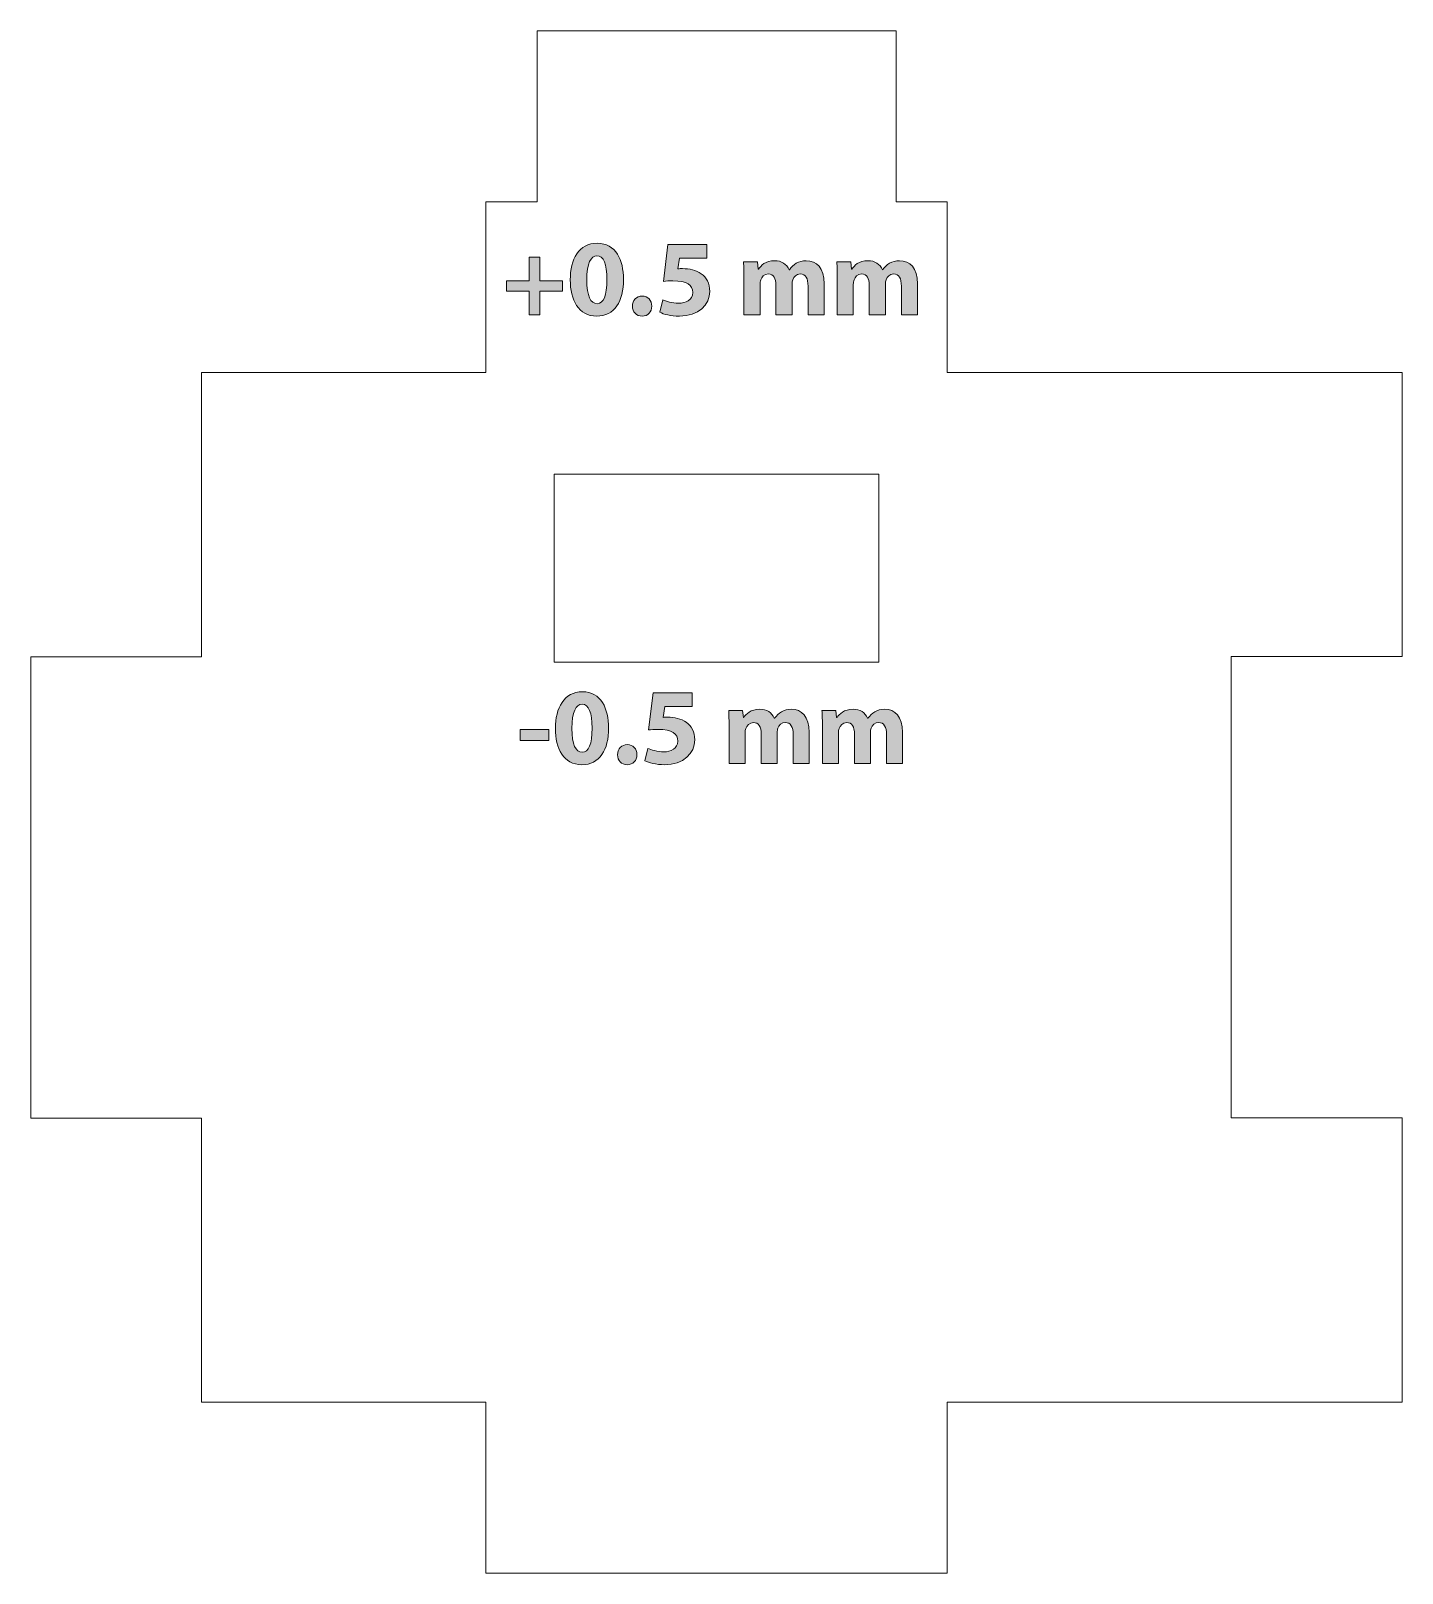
# Model space of a CAD drawing. Header units: inches. Extents: x 0.79 to 6.2, y -4.47 to -0.71.
# Drawn here: x 0.791 to 2.37, y -4.465 to -2.689 of the extents above; entities that cross this region are included whole.
import ezdxf

# ---------------------------------------------------------------- set-up
doc = ezdxf.new("R2010")
doc.units = ezdxf.units.IN
doc.header["$MEASUREMENT"] = 0
doc.layers.add('Layer 1', color=7, linetype='Continuous')

# ---------------------------------------------------------------- blocks, each defined once
blk = doc.blocks.new('block 8')
at = {"layer": 'Layer 1', "color": 7, "lineweight": 5, "true_color": 0xffffff}
for points in [[(1.3935, -3.4157), (1.3935, -3.1992), (1.7675, -3.1992), (1.7675, -3.4157)], [(1.3935, -3.4157), (1.7675, -3.4157)]]:
    blk.add_lwpolyline(points, dxfattribs=at)
blk = doc.blocks.new('block 30')
at = {"layer": 'Layer 1', "true_color": 0xed1f24}
h = blk.add_hatch(color=240, dxfattribs=at)
h.dxf.hatch_style = 2
h.paths.add_polyline_path([(1.3768, -2.9493), (1.3768, -2.9766), (1.4029, -2.9766), (1.4029, -2.9883), (1.3768, -2.9883), (1.3768, -3.0158), (1.3645, -3.0158), (1.3645, -2.9883), (1.3384, -2.9883), (1.3384, -2.9766), (1.3645, -2.9766), (1.3645, -2.9493)])
h = blk.add_hatch(color=240, dxfattribs=at)
h.dxf.hatch_style = 2
edge = h.paths.add_edge_path()
edge.add_spline(control_points=[(1.4732, -2.9748), (1.4732, -3), (1.463, -3.0172), (1.4423, -3.0172), (1.4213, -3.0172), (1.412, -2.9983), (1.4119, -2.9753), (1.4119, -2.9518), (1.4219, -2.9332), (1.4429, -2.9332), (1.4647, -2.9332), (1.4732, -2.9526), (1.4732, -2.9748)], knot_values=[0, 0, 0, 0, 1, 1, 1, 2, 2, 2, 3, 3, 3, 4, 4, 4, 4], degree=3, periodic=1)
edge = h.paths.add_edge_path()
edge.add_spline(control_points=[(1.431, -2.9753), (1.4309, -2.994), (1.4354, -3.0028), (1.4428, -3.0028), (1.4502, -3.0028), (1.4542, -2.9936), (1.4542, -2.9751), (1.4542, -2.9571), (1.4503, -2.9476), (1.4427, -2.9476), (1.4357, -2.9476), (1.4309, -2.9564), (1.431, -2.9753)], knot_values=[0, 0, 0, 0, 1, 1, 1, 2, 2, 2, 3, 3, 3, 4, 4, 4, 4], degree=3, periodic=1)
h = blk.add_hatch(color=240, dxfattribs=at)
h.dxf.hatch_style = 2
edge = h.paths.add_edge_path()
edge.add_spline(control_points=[(1.5693, -2.9502), (1.5693, -2.9502), (1.5378, -2.9502), (1.5378, -2.9502), (1.5378, -2.9502), (1.536, -2.9627), (1.536, -2.9627), (1.5378, -2.9624), (1.5393, -2.9624), (1.5413, -2.9624), (1.549, -2.9624), (1.5569, -2.9642), (1.5627, -2.9683), (1.5688, -2.9725), (1.5726, -2.9792), (1.5726, -2.9887), (1.5726, -3.0038), (1.5595, -3.0172), (1.5377, -3.0172), (1.5278, -3.0172), (1.5195, -3.015), (1.515, -3.0126), (1.515, -3.0126), (1.5184, -2.9983), (1.5184, -2.9983), (1.522, -3.0001), (1.5294, -3.0023), (1.5368, -3.0023), (1.5447, -3.0023), (1.553, -2.9986), (1.553, -2.99), (1.553, -2.9816), (1.5464, -2.9765), (1.5302, -2.9765), (1.5257, -2.9765), (1.5225, -2.9767), (1.5192, -2.9772), (1.5192, -2.9772), (1.5245, -2.9346), (1.5245, -2.9346), (1.5245, -2.9346), (1.5693, -2.9346), (1.5693, -2.9346), (1.5693, -2.9346), (1.5693, -2.9502), (1.5693, -2.9502)], knot_values=[0, 0, 0, 0, 1, 1, 1, 2, 2, 2, 3, 3, 3, 4, 4, 4, 5, 5, 5, 6, 6, 6, 7, 7, 7, 8, 8, 8, 9, 9, 9, 10, 10, 10, 11, 11, 11, 12, 12, 12, 13, 13, 13, 14, 14, 14, 15, 15, 15, 15], degree=3, periodic=1)
h = blk.add_hatch(color=240, dxfattribs=at)
h.dxf.hatch_style = 2
edge = h.paths.add_edge_path()
edge.add_spline(control_points=[(1.612, -2.9742), (1.612, -2.9666), (1.6118, -2.9601), (1.6115, -2.9547), (1.6115, -2.9547), (1.6275, -2.9547), (1.6275, -2.9547), (1.6275, -2.9547), (1.6284, -2.963), (1.6284, -2.963), (1.6284, -2.963), (1.6288, -2.963), (1.6288, -2.963), (1.6314, -2.9591), (1.6368, -2.9533), (1.6473, -2.9533), (1.6552, -2.9533), (1.6614, -2.9573), (1.664, -2.9637), (1.664, -2.9637), (1.6643, -2.9637), (1.6643, -2.9637), (1.6665, -2.9606), (1.6693, -2.9581), (1.6722, -2.9563), (1.6756, -2.9543), (1.6793, -2.9533), (1.6838, -2.9533), (1.6956, -2.9533), (1.7044, -2.9616), (1.7044, -2.9798), (1.7044, -2.9798), (1.7044, -3.0158), (1.7044, -3.0158), (1.7044, -3.0158), (1.6859, -3.0158), (1.6859, -3.0158), (1.6859, -3.0158), (1.6859, -2.9826), (1.6859, -2.9826), (1.6859, -2.9737), (1.6831, -2.9686), (1.6769, -2.9686), (1.6725, -2.9686), (1.6694, -2.9716), (1.6682, -2.9752), (1.6677, -2.9766), (1.6674, -2.9786), (1.6674, -2.9801), (1.6674, -2.9801), (1.6674, -3.0158), (1.6674, -3.0158), (1.6674, -3.0158), (1.6489, -3.0158), (1.6489, -3.0158), (1.6489, -3.0158), (1.6489, -2.9816), (1.6489, -2.9816), (1.6489, -2.9738), (1.6462, -2.9686), (1.6402, -2.9686), (1.6353, -2.9686), (1.6324, -2.9723), (1.6313, -2.9755), (1.6307, -2.977), (1.6305, -2.9787), (1.6305, -2.9802), (1.6305, -2.9802), (1.6305, -3.0158), (1.6305, -3.0158), (1.6305, -3.0158), (1.612, -3.0158), (1.612, -3.0158), (1.612, -3.0158), (1.612, -2.9742), (1.612, -2.9742)], knot_values=[0, 0, 0, 0, 1, 1, 1, 2, 2, 2, 3, 3, 3, 4, 4, 4, 5, 5, 5, 6, 6, 6, 7, 7, 7, 8, 8, 8, 9, 9, 9, 10, 10, 10, 11, 11, 11, 12, 12, 12, 13, 13, 13, 14, 14, 14, 15, 15, 15, 16, 16, 16, 17, 17, 17, 18, 18, 18, 19, 19, 19, 20, 20, 20, 21, 21, 21, 22, 22, 22, 23, 23, 23, 24, 24, 24, 25, 25, 25, 25], degree=3, periodic=1)
h = blk.add_hatch(color=240, dxfattribs=at)
h.dxf.hatch_style = 2
edge = h.paths.add_edge_path()
edge.add_spline(control_points=[(1.7195, -2.9742), (1.7195, -2.9666), (1.7193, -2.9601), (1.719, -2.9547), (1.719, -2.9547), (1.735, -2.9547), (1.735, -2.9547), (1.735, -2.9547), (1.7359, -2.963), (1.7359, -2.963), (1.7359, -2.963), (1.7363, -2.963), (1.7363, -2.963), (1.7389, -2.9591), (1.7443, -2.9533), (1.7548, -2.9533), (1.7627, -2.9533), (1.7689, -2.9573), (1.7715, -2.9637), (1.7715, -2.9637), (1.7718, -2.9637), (1.7718, -2.9637), (1.774, -2.9606), (1.7768, -2.9581), (1.7797, -2.9563), (1.783, -2.9543), (1.7868, -2.9533), (1.7913, -2.9533), (1.8031, -2.9533), (1.8119, -2.9616), (1.8119, -2.9798), (1.8119, -2.9798), (1.8119, -3.0158), (1.8119, -3.0158), (1.8119, -3.0158), (1.7934, -3.0158), (1.7934, -3.0158), (1.7934, -3.0158), (1.7934, -2.9826), (1.7934, -2.9826), (1.7934, -2.9737), (1.7905, -2.9686), (1.7844, -2.9686), (1.78, -2.9686), (1.7769, -2.9716), (1.7757, -2.9752), (1.7752, -2.9766), (1.7749, -2.9786), (1.7749, -2.9801), (1.7749, -2.9801), (1.7749, -3.0158), (1.7749, -3.0158), (1.7749, -3.0158), (1.7564, -3.0158), (1.7564, -3.0158), (1.7564, -3.0158), (1.7564, -2.9816), (1.7564, -2.9816), (1.7564, -2.9738), (1.7537, -2.9686), (1.7477, -2.9686), (1.7428, -2.9686), (1.7399, -2.9723), (1.7388, -2.9755), (1.7382, -2.977), (1.738, -2.9787), (1.738, -2.9802), (1.738, -2.9802), (1.738, -3.0158), (1.738, -3.0158), (1.738, -3.0158), (1.7195, -3.0158), (1.7195, -3.0158), (1.7195, -3.0158), (1.7195, -2.9742), (1.7195, -2.9742)], knot_values=[0, 0, 0, 0, 1, 1, 1, 2, 2, 2, 3, 3, 3, 4, 4, 4, 5, 5, 5, 6, 6, 6, 7, 7, 7, 8, 8, 8, 9, 9, 9, 10, 10, 10, 11, 11, 11, 12, 12, 12, 13, 13, 13, 14, 14, 14, 15, 15, 15, 16, 16, 16, 17, 17, 17, 18, 18, 18, 19, 19, 19, 20, 20, 20, 21, 21, 21, 22, 22, 22, 23, 23, 23, 24, 24, 24, 25, 25, 25, 25], degree=3, periodic=1)
h = blk.add_hatch(color=240, dxfattribs=at)
h.dxf.hatch_style = 2
edge = h.paths.add_edge_path()
edge.add_spline(control_points=[(1.4835, -3.0057), (1.4835, -2.999), (1.4882, -2.9941), (1.4948, -2.9941), (1.5014, -2.9941), (1.5059, -2.9988), (1.5059, -3.0057), (1.5059, -3.0123), (1.5014, -3.0172), (1.4947, -3.0172), (1.4882, -3.0172), (1.4835, -3.0123), (1.4835, -3.0057)], knot_values=[0, 0, 0, 0, 1, 1, 1, 2, 2, 2, 3, 3, 3, 4, 4, 4, 4], degree=3, periodic=1)
at = {"layer": 'Layer 1', "lineweight": 0}
blk.add_lwpolyline([(1.3768, -2.9493), (1.3768, -2.9766), (1.4029, -2.9766), (1.4029, -2.9883), (1.3768, -2.9883), (1.3768, -3.0158), (1.3645, -3.0158), (1.3645, -2.9883), (1.3384, -2.9883), (1.3384, -2.9766), (1.3645, -2.9766), (1.3645, -2.9493), (1.3768, -2.9493)], dxfattribs=at)
for points, knots in [([(1.4732, -2.9748), (1.4732, -3), (1.463, -3.0172), (1.4423, -3.0172), (1.4213, -3.0172), (1.412, -2.9983), (1.4119, -2.9753), (1.4119, -2.9518), (1.4219, -2.9332), (1.4429, -2.9332), (1.4647, -2.9332), (1.4732, -2.9526), (1.4732, -2.9748)], [0, 0, 0, 0, 1, 1, 1, 2, 2, 2, 3, 3, 3, 4, 4, 4, 4]), ([(1.431, -2.9753), (1.4309, -2.994), (1.4354, -3.0028), (1.4428, -3.0028), (1.4502, -3.0028), (1.4542, -2.9936), (1.4542, -2.9751), (1.4542, -2.9571), (1.4503, -2.9476), (1.4427, -2.9476), (1.4357, -2.9476), (1.4309, -2.9564), (1.431, -2.9753)], [0, 0, 0, 0, 1, 1, 1, 2, 2, 2, 3, 3, 3, 4, 4, 4, 4]), ([(1.5693, -2.9502), (1.5693, -2.9502), (1.5378, -2.9502), (1.5378, -2.9502), (1.5378, -2.9502), (1.536, -2.9627), (1.536, -2.9627), (1.5378, -2.9624), (1.5393, -2.9624), (1.5413, -2.9624), (1.549, -2.9624), (1.5569, -2.9642), (1.5627, -2.9683), (1.5688, -2.9725), (1.5726, -2.9792), (1.5726, -2.9887), (1.5726, -3.0038), (1.5595, -3.0172), (1.5377, -3.0172), (1.5278, -3.0172), (1.5195, -3.015), (1.515, -3.0126), (1.515, -3.0126), (1.5184, -2.9983), (1.5184, -2.9983), (1.522, -3.0001), (1.5294, -3.0023), (1.5368, -3.0023), (1.5447, -3.0023), (1.553, -2.9986), (1.553, -2.99), (1.553, -2.9816), (1.5464, -2.9765), (1.5302, -2.9765), (1.5257, -2.9765), (1.5225, -2.9767), (1.5192, -2.9772), (1.5192, -2.9772), (1.5245, -2.9346), (1.5245, -2.9346), (1.5245, -2.9346), (1.5693, -2.9346), (1.5693, -2.9346), (1.5693, -2.9346), (1.5693, -2.9502), (1.5693, -2.9502)], [0, 0, 0, 0, 1, 1, 1, 2, 2, 2, 3, 3, 3, 4, 4, 4, 5, 5, 5, 6, 6, 6, 7, 7, 7, 8, 8, 8, 9, 9, 9, 10, 10, 10, 11, 11, 11, 12, 12, 12, 13, 13, 13, 14, 14, 14, 15, 15, 15, 15]), ([(1.612, -2.9742), (1.612, -2.9666), (1.6118, -2.9601), (1.6115, -2.9547), (1.6115, -2.9547), (1.6275, -2.9547), (1.6275, -2.9547), (1.6275, -2.9547), (1.6284, -2.963), (1.6284, -2.963), (1.6284, -2.963), (1.6288, -2.963), (1.6288, -2.963), (1.6314, -2.9591), (1.6368, -2.9533), (1.6473, -2.9533), (1.6552, -2.9533), (1.6614, -2.9573), (1.664, -2.9637), (1.664, -2.9637), (1.6643, -2.9637), (1.6643, -2.9637), (1.6665, -2.9606), (1.6693, -2.9581), (1.6722, -2.9563), (1.6756, -2.9543), (1.6793, -2.9533), (1.6838, -2.9533), (1.6956, -2.9533), (1.7044, -2.9616), (1.7044, -2.9798), (1.7044, -2.9798), (1.7044, -3.0158), (1.7044, -3.0158), (1.7044, -3.0158), (1.6859, -3.0158), (1.6859, -3.0158), (1.6859, -3.0158), (1.6859, -2.9826), (1.6859, -2.9826), (1.6859, -2.9737), (1.6831, -2.9686), (1.6769, -2.9686), (1.6725, -2.9686), (1.6694, -2.9716), (1.6682, -2.9752), (1.6677, -2.9766), (1.6674, -2.9786), (1.6674, -2.9801), (1.6674, -2.9801), (1.6674, -3.0158), (1.6674, -3.0158), (1.6674, -3.0158), (1.6489, -3.0158), (1.6489, -3.0158), (1.6489, -3.0158), (1.6489, -2.9816), (1.6489, -2.9816), (1.6489, -2.9738), (1.6462, -2.9686), (1.6402, -2.9686), (1.6353, -2.9686), (1.6324, -2.9723), (1.6313, -2.9755), (1.6307, -2.977), (1.6305, -2.9787), (1.6305, -2.9802), (1.6305, -2.9802), (1.6305, -3.0158), (1.6305, -3.0158), (1.6305, -3.0158), (1.612, -3.0158), (1.612, -3.0158), (1.612, -3.0158), (1.612, -2.9742), (1.612, -2.9742)], [0, 0, 0, 0, 1, 1, 1, 2, 2, 2, 3, 3, 3, 4, 4, 4, 5, 5, 5, 6, 6, 6, 7, 7, 7, 8, 8, 8, 9, 9, 9, 10, 10, 10, 11, 11, 11, 12, 12, 12, 13, 13, 13, 14, 14, 14, 15, 15, 15, 16, 16, 16, 17, 17, 17, 18, 18, 18, 19, 19, 19, 20, 20, 20, 21, 21, 21, 22, 22, 22, 23, 23, 23, 24, 24, 24, 25, 25, 25, 25]), ([(1.7195, -2.9742), (1.7195, -2.9666), (1.7193, -2.9601), (1.719, -2.9547), (1.719, -2.9547), (1.735, -2.9547), (1.735, -2.9547), (1.735, -2.9547), (1.7359, -2.963), (1.7359, -2.963), (1.7359, -2.963), (1.7363, -2.963), (1.7363, -2.963), (1.7389, -2.9591), (1.7443, -2.9533), (1.7548, -2.9533), (1.7627, -2.9533), (1.7689, -2.9573), (1.7715, -2.9637), (1.7715, -2.9637), (1.7718, -2.9637), (1.7718, -2.9637), (1.774, -2.9606), (1.7768, -2.9581), (1.7797, -2.9563), (1.783, -2.9543), (1.7868, -2.9533), (1.7913, -2.9533), (1.8031, -2.9533), (1.8119, -2.9616), (1.8119, -2.9798), (1.8119, -2.9798), (1.8119, -3.0158), (1.8119, -3.0158), (1.8119, -3.0158), (1.7934, -3.0158), (1.7934, -3.0158), (1.7934, -3.0158), (1.7934, -2.9826), (1.7934, -2.9826), (1.7934, -2.9737), (1.7905, -2.9686), (1.7844, -2.9686), (1.78, -2.9686), (1.7769, -2.9716), (1.7757, -2.9752), (1.7752, -2.9766), (1.7749, -2.9786), (1.7749, -2.9801), (1.7749, -2.9801), (1.7749, -3.0158), (1.7749, -3.0158), (1.7749, -3.0158), (1.7564, -3.0158), (1.7564, -3.0158), (1.7564, -3.0158), (1.7564, -2.9816), (1.7564, -2.9816), (1.7564, -2.9738), (1.7537, -2.9686), (1.7477, -2.9686), (1.7428, -2.9686), (1.7399, -2.9723), (1.7388, -2.9755), (1.7382, -2.977), (1.738, -2.9787), (1.738, -2.9802), (1.738, -2.9802), (1.738, -3.0158), (1.738, -3.0158), (1.738, -3.0158), (1.7195, -3.0158), (1.7195, -3.0158), (1.7195, -3.0158), (1.7195, -2.9742), (1.7195, -2.9742)], [0, 0, 0, 0, 1, 1, 1, 2, 2, 2, 3, 3, 3, 4, 4, 4, 5, 5, 5, 6, 6, 6, 7, 7, 7, 8, 8, 8, 9, 9, 9, 10, 10, 10, 11, 11, 11, 12, 12, 12, 13, 13, 13, 14, 14, 14, 15, 15, 15, 16, 16, 16, 17, 17, 17, 18, 18, 18, 19, 19, 19, 20, 20, 20, 21, 21, 21, 22, 22, 22, 23, 23, 23, 24, 24, 24, 25, 25, 25, 25]), ([(1.4835, -3.0057), (1.4835, -2.999), (1.4882, -2.9941), (1.4948, -2.9941), (1.5014, -2.9941), (1.5059, -2.9988), (1.5059, -3.0057), (1.5059, -3.0123), (1.5014, -3.0172), (1.4947, -3.0172), (1.4882, -3.0172), (1.4835, -3.0123), (1.4835, -3.0057)], [0, 0, 0, 0, 1, 1, 1, 2, 2, 2, 3, 3, 3, 4, 4, 4, 4])]:
    blk.add_open_spline(points, degree=3, knots=knots, dxfattribs=at)
blk = doc.blocks.new('block 31')
at = {"layer": 'Layer 1', "true_color": 0xed1f24}
h = blk.add_hatch(color=240, dxfattribs=at)
h.dxf.hatch_style = 2
edge = h.paths.add_edge_path()
edge.add_spline(control_points=[(1.4561, -3.4916), (1.4561, -3.5167), (1.4459, -3.5339), (1.4252, -3.5339), (1.4042, -3.5339), (1.3949, -3.5151), (1.3948, -3.4921), (1.3948, -3.4685), (1.4048, -3.4499), (1.4258, -3.4499), (1.4476, -3.4499), (1.4561, -3.4693), (1.4561, -3.4916)], knot_values=[0, 0, 0, 0, 1, 1, 1, 2, 2, 2, 3, 3, 3, 4, 4, 4, 4], degree=3, periodic=1)
edge = h.paths.add_edge_path()
edge.add_spline(control_points=[(1.4139, -3.4921), (1.4138, -3.5107), (1.4183, -3.5196), (1.4257, -3.5196), (1.4331, -3.5196), (1.4371, -3.5103), (1.4371, -3.4918), (1.4371, -3.4738), (1.4332, -3.4643), (1.4256, -3.4643), (1.4185, -3.4643), (1.4138, -3.4732), (1.4139, -3.4921)], knot_values=[0, 0, 0, 0, 1, 1, 1, 2, 2, 2, 3, 3, 3, 4, 4, 4, 4], degree=3, periodic=1)
h = blk.add_hatch(color=240, dxfattribs=at)
h.dxf.hatch_style = 2
edge = h.paths.add_edge_path()
edge.add_spline(control_points=[(1.5522, -3.4669), (1.5522, -3.4669), (1.5207, -3.4669), (1.5207, -3.4669), (1.5207, -3.4669), (1.5189, -3.4794), (1.5189, -3.4794), (1.5207, -3.4792), (1.5222, -3.4792), (1.5242, -3.4792), (1.5319, -3.4792), (1.5398, -3.4809), (1.5456, -3.4851), (1.5517, -3.4892), (1.5554, -3.4959), (1.5554, -3.5054), (1.5554, -3.5206), (1.5424, -3.5339), (1.5205, -3.5339), (1.5107, -3.5339), (1.5024, -3.5317), (1.4979, -3.5293), (1.4979, -3.5293), (1.5013, -3.5151), (1.5013, -3.5151), (1.5049, -3.5168), (1.5123, -3.5191), (1.5197, -3.5191), (1.5275, -3.5191), (1.5359, -3.5153), (1.5359, -3.5067), (1.5359, -3.4983), (1.5293, -3.4932), (1.513, -3.4932), (1.5085, -3.4932), (1.5054, -3.4934), (1.502, -3.4939), (1.502, -3.4939), (1.5074, -3.4513), (1.5074, -3.4513), (1.5074, -3.4513), (1.5522, -3.4513), (1.5522, -3.4513), (1.5522, -3.4513), (1.5522, -3.4669), (1.5522, -3.4669)], knot_values=[0, 0, 0, 0, 1, 1, 1, 2, 2, 2, 3, 3, 3, 4, 4, 4, 5, 5, 5, 6, 6, 6, 7, 7, 7, 8, 8, 8, 9, 9, 9, 10, 10, 10, 11, 11, 11, 12, 12, 12, 13, 13, 13, 14, 14, 14, 15, 15, 15, 15], degree=3, periodic=1)
h = blk.add_hatch(color=240, dxfattribs=at)
h.dxf.hatch_style = 2
edge = h.paths.add_edge_path()
edge.add_spline(control_points=[(1.5949, -3.4909), (1.5949, -3.4833), (1.5947, -3.4768), (1.5944, -3.4714), (1.5944, -3.4714), (1.6104, -3.4714), (1.6104, -3.4714), (1.6104, -3.4714), (1.6113, -3.4797), (1.6113, -3.4797), (1.6113, -3.4797), (1.6117, -3.4797), (1.6117, -3.4797), (1.6143, -3.4758), (1.6197, -3.47), (1.6302, -3.47), (1.6381, -3.47), (1.6443, -3.474), (1.6469, -3.4804), (1.6469, -3.4804), (1.6472, -3.4804), (1.6472, -3.4804), (1.6494, -3.4773), (1.6522, -3.4748), (1.6551, -3.473), (1.6584, -3.471), (1.6622, -3.47), (1.6667, -3.47), (1.6784, -3.47), (1.6873, -3.4783), (1.6873, -3.4966), (1.6873, -3.4966), (1.6873, -3.5326), (1.6873, -3.5326), (1.6873, -3.5326), (1.6688, -3.5326), (1.6688, -3.5326), (1.6688, -3.5326), (1.6688, -3.4993), (1.6688, -3.4993), (1.6688, -3.4904), (1.6659, -3.4853), (1.6598, -3.4853), (1.6554, -3.4853), (1.6523, -3.4883), (1.6511, -3.4919), (1.6506, -3.4933), (1.6503, -3.4953), (1.6503, -3.4968), (1.6503, -3.4968), (1.6503, -3.5326), (1.6503, -3.5326), (1.6503, -3.5326), (1.6318, -3.5326), (1.6318, -3.5326), (1.6318, -3.5326), (1.6318, -3.4983), (1.6318, -3.4983), (1.6318, -3.4906), (1.629, -3.4853), (1.623, -3.4853), (1.6182, -3.4853), (1.6153, -3.4891), (1.6142, -3.4922), (1.6135, -3.4937), (1.6134, -3.4954), (1.6134, -3.4969), (1.6134, -3.4969), (1.6134, -3.5326), (1.6134, -3.5326), (1.6134, -3.5326), (1.5949, -3.5326), (1.5949, -3.5326), (1.5949, -3.5326), (1.5949, -3.4909), (1.5949, -3.4909)], knot_values=[0, 0, 0, 0, 1, 1, 1, 2, 2, 2, 3, 3, 3, 4, 4, 4, 5, 5, 5, 6, 6, 6, 7, 7, 7, 8, 8, 8, 9, 9, 9, 10, 10, 10, 11, 11, 11, 12, 12, 12, 13, 13, 13, 14, 14, 14, 15, 15, 15, 16, 16, 16, 17, 17, 17, 18, 18, 18, 19, 19, 19, 20, 20, 20, 21, 21, 21, 22, 22, 22, 23, 23, 23, 24, 24, 24, 25, 25, 25, 25], degree=3, periodic=1)
h = blk.add_hatch(color=240, dxfattribs=at)
h.dxf.hatch_style = 2
edge = h.paths.add_edge_path()
edge.add_spline(control_points=[(1.7024, -3.4909), (1.7024, -3.4833), (1.7022, -3.4768), (1.7019, -3.4714), (1.7019, -3.4714), (1.7179, -3.4714), (1.7179, -3.4714), (1.7179, -3.4714), (1.7188, -3.4797), (1.7188, -3.4797), (1.7188, -3.4797), (1.7192, -3.4797), (1.7192, -3.4797), (1.7218, -3.4758), (1.7272, -3.47), (1.7377, -3.47), (1.7456, -3.47), (1.7518, -3.474), (1.7544, -3.4804), (1.7544, -3.4804), (1.7547, -3.4804), (1.7547, -3.4804), (1.7569, -3.4773), (1.7597, -3.4748), (1.7626, -3.473), (1.7659, -3.471), (1.7697, -3.47), (1.7742, -3.47), (1.7859, -3.47), (1.7948, -3.4783), (1.7948, -3.4966), (1.7948, -3.4966), (1.7948, -3.5326), (1.7948, -3.5326), (1.7948, -3.5326), (1.7763, -3.5326), (1.7763, -3.5326), (1.7763, -3.5326), (1.7763, -3.4993), (1.7763, -3.4993), (1.7763, -3.4904), (1.7734, -3.4853), (1.7673, -3.4853), (1.7629, -3.4853), (1.7598, -3.4883), (1.7586, -3.4919), (1.758, -3.4933), (1.7578, -3.4953), (1.7578, -3.4968), (1.7578, -3.4968), (1.7578, -3.5326), (1.7578, -3.5326), (1.7578, -3.5326), (1.7393, -3.5326), (1.7393, -3.5326), (1.7393, -3.5326), (1.7393, -3.4983), (1.7393, -3.4983), (1.7393, -3.4906), (1.7365, -3.4853), (1.7305, -3.4853), (1.7257, -3.4853), (1.7228, -3.4891), (1.7217, -3.4922), (1.721, -3.4937), (1.7209, -3.4954), (1.7209, -3.4969), (1.7209, -3.4969), (1.7209, -3.5326), (1.7209, -3.5326), (1.7209, -3.5326), (1.7024, -3.5326), (1.7024, -3.5326), (1.7024, -3.5326), (1.7024, -3.4909), (1.7024, -3.4909)], knot_values=[0, 0, 0, 0, 1, 1, 1, 2, 2, 2, 3, 3, 3, 4, 4, 4, 5, 5, 5, 6, 6, 6, 7, 7, 7, 8, 8, 8, 9, 9, 9, 10, 10, 10, 11, 11, 11, 12, 12, 12, 13, 13, 13, 14, 14, 14, 15, 15, 15, 16, 16, 16, 17, 17, 17, 18, 18, 18, 19, 19, 19, 20, 20, 20, 21, 21, 21, 22, 22, 22, 23, 23, 23, 24, 24, 24, 25, 25, 25, 25], degree=3, periodic=1)
h = blk.add_hatch(color=240, dxfattribs=at)
h.dxf.hatch_style = 2
h.paths.add_polyline_path([(1.3871, -3.4934), (1.3871, -3.5061), (1.3543, -3.5061), (1.3543, -3.4934)])
h = blk.add_hatch(color=240, dxfattribs=at)
h.dxf.hatch_style = 2
edge = h.paths.add_edge_path()
edge.add_spline(control_points=[(1.4664, -3.5224), (1.4664, -3.5157), (1.471, -3.5108), (1.4777, -3.5108), (1.4843, -3.5108), (1.4888, -3.5156), (1.4888, -3.5224), (1.4888, -3.5291), (1.4843, -3.5339), (1.4775, -3.5339), (1.471, -3.5339), (1.4664, -3.5291), (1.4664, -3.5224)], knot_values=[0, 0, 0, 0, 1, 1, 1, 2, 2, 2, 3, 3, 3, 4, 4, 4, 4], degree=3, periodic=1)
at = {"layer": 'Layer 1', "lineweight": 0}
blk.add_lwpolyline([(1.3871, -3.4934), (1.3871, -3.5061), (1.3543, -3.5061), (1.3543, -3.4934), (1.3871, -3.4934)], dxfattribs=at)
for points, knots in [([(1.4561, -3.4916), (1.4561, -3.5167), (1.4459, -3.5339), (1.4252, -3.5339), (1.4042, -3.5339), (1.3949, -3.5151), (1.3948, -3.4921), (1.3948, -3.4685), (1.4048, -3.4499), (1.4258, -3.4499), (1.4476, -3.4499), (1.4561, -3.4693), (1.4561, -3.4916)], [0, 0, 0, 0, 1, 1, 1, 2, 2, 2, 3, 3, 3, 4, 4, 4, 4]), ([(1.4139, -3.4921), (1.4138, -3.5107), (1.4183, -3.5196), (1.4257, -3.5196), (1.4331, -3.5196), (1.4371, -3.5103), (1.4371, -3.4918), (1.4371, -3.4738), (1.4332, -3.4643), (1.4256, -3.4643), (1.4185, -3.4643), (1.4138, -3.4732), (1.4139, -3.4921)], [0, 0, 0, 0, 1, 1, 1, 2, 2, 2, 3, 3, 3, 4, 4, 4, 4]), ([(1.5522, -3.4669), (1.5522, -3.4669), (1.5207, -3.4669), (1.5207, -3.4669), (1.5207, -3.4669), (1.5189, -3.4794), (1.5189, -3.4794), (1.5207, -3.4792), (1.5222, -3.4792), (1.5242, -3.4792), (1.5319, -3.4792), (1.5398, -3.4809), (1.5456, -3.4851), (1.5517, -3.4892), (1.5554, -3.4959), (1.5554, -3.5054), (1.5554, -3.5206), (1.5424, -3.5339), (1.5205, -3.5339), (1.5107, -3.5339), (1.5024, -3.5317), (1.4979, -3.5293), (1.4979, -3.5293), (1.5013, -3.5151), (1.5013, -3.5151), (1.5049, -3.5168), (1.5123, -3.5191), (1.5197, -3.5191), (1.5275, -3.5191), (1.5359, -3.5153), (1.5359, -3.5067), (1.5359, -3.4983), (1.5293, -3.4932), (1.513, -3.4932), (1.5085, -3.4932), (1.5054, -3.4934), (1.502, -3.4939), (1.502, -3.4939), (1.5074, -3.4513), (1.5074, -3.4513), (1.5074, -3.4513), (1.5522, -3.4513), (1.5522, -3.4513), (1.5522, -3.4513), (1.5522, -3.4669), (1.5522, -3.4669)], [0, 0, 0, 0, 1, 1, 1, 2, 2, 2, 3, 3, 3, 4, 4, 4, 5, 5, 5, 6, 6, 6, 7, 7, 7, 8, 8, 8, 9, 9, 9, 10, 10, 10, 11, 11, 11, 12, 12, 12, 13, 13, 13, 14, 14, 14, 15, 15, 15, 15]), ([(1.5949, -3.4909), (1.5949, -3.4833), (1.5947, -3.4768), (1.5944, -3.4714), (1.5944, -3.4714), (1.6104, -3.4714), (1.6104, -3.4714), (1.6104, -3.4714), (1.6113, -3.4797), (1.6113, -3.4797), (1.6113, -3.4797), (1.6117, -3.4797), (1.6117, -3.4797), (1.6143, -3.4758), (1.6197, -3.47), (1.6302, -3.47), (1.6381, -3.47), (1.6443, -3.474), (1.6469, -3.4804), (1.6469, -3.4804), (1.6472, -3.4804), (1.6472, -3.4804), (1.6494, -3.4773), (1.6522, -3.4748), (1.6551, -3.473), (1.6584, -3.471), (1.6622, -3.47), (1.6667, -3.47), (1.6784, -3.47), (1.6873, -3.4783), (1.6873, -3.4966), (1.6873, -3.4966), (1.6873, -3.5326), (1.6873, -3.5326), (1.6873, -3.5326), (1.6688, -3.5326), (1.6688, -3.5326), (1.6688, -3.5326), (1.6688, -3.4993), (1.6688, -3.4993), (1.6688, -3.4904), (1.6659, -3.4853), (1.6598, -3.4853), (1.6554, -3.4853), (1.6523, -3.4883), (1.6511, -3.4919), (1.6506, -3.4933), (1.6503, -3.4953), (1.6503, -3.4968), (1.6503, -3.4968), (1.6503, -3.5326), (1.6503, -3.5326), (1.6503, -3.5326), (1.6318, -3.5326), (1.6318, -3.5326), (1.6318, -3.5326), (1.6318, -3.4983), (1.6318, -3.4983), (1.6318, -3.4906), (1.629, -3.4853), (1.623, -3.4853), (1.6182, -3.4853), (1.6153, -3.4891), (1.6142, -3.4922), (1.6135, -3.4937), (1.6134, -3.4954), (1.6134, -3.4969), (1.6134, -3.4969), (1.6134, -3.5326), (1.6134, -3.5326), (1.6134, -3.5326), (1.5949, -3.5326), (1.5949, -3.5326), (1.5949, -3.5326), (1.5949, -3.4909), (1.5949, -3.4909)], [0, 0, 0, 0, 1, 1, 1, 2, 2, 2, 3, 3, 3, 4, 4, 4, 5, 5, 5, 6, 6, 6, 7, 7, 7, 8, 8, 8, 9, 9, 9, 10, 10, 10, 11, 11, 11, 12, 12, 12, 13, 13, 13, 14, 14, 14, 15, 15, 15, 16, 16, 16, 17, 17, 17, 18, 18, 18, 19, 19, 19, 20, 20, 20, 21, 21, 21, 22, 22, 22, 23, 23, 23, 24, 24, 24, 25, 25, 25, 25]), ([(1.7024, -3.4909), (1.7024, -3.4833), (1.7022, -3.4768), (1.7019, -3.4714), (1.7019, -3.4714), (1.7179, -3.4714), (1.7179, -3.4714), (1.7179, -3.4714), (1.7188, -3.4797), (1.7188, -3.4797), (1.7188, -3.4797), (1.7192, -3.4797), (1.7192, -3.4797), (1.7218, -3.4758), (1.7272, -3.47), (1.7377, -3.47), (1.7456, -3.47), (1.7518, -3.474), (1.7544, -3.4804), (1.7544, -3.4804), (1.7547, -3.4804), (1.7547, -3.4804), (1.7569, -3.4773), (1.7597, -3.4748), (1.7626, -3.473), (1.7659, -3.471), (1.7697, -3.47), (1.7742, -3.47), (1.7859, -3.47), (1.7948, -3.4783), (1.7948, -3.4966), (1.7948, -3.4966), (1.7948, -3.5326), (1.7948, -3.5326), (1.7948, -3.5326), (1.7763, -3.5326), (1.7763, -3.5326), (1.7763, -3.5326), (1.7763, -3.4993), (1.7763, -3.4993), (1.7763, -3.4904), (1.7734, -3.4853), (1.7673, -3.4853), (1.7629, -3.4853), (1.7598, -3.4883), (1.7586, -3.4919), (1.758, -3.4933), (1.7578, -3.4953), (1.7578, -3.4968), (1.7578, -3.4968), (1.7578, -3.5326), (1.7578, -3.5326), (1.7578, -3.5326), (1.7393, -3.5326), (1.7393, -3.5326), (1.7393, -3.5326), (1.7393, -3.4983), (1.7393, -3.4983), (1.7393, -3.4906), (1.7365, -3.4853), (1.7305, -3.4853), (1.7257, -3.4853), (1.7228, -3.4891), (1.7217, -3.4922), (1.721, -3.4937), (1.7209, -3.4954), (1.7209, -3.4969), (1.7209, -3.4969), (1.7209, -3.5326), (1.7209, -3.5326), (1.7209, -3.5326), (1.7024, -3.5326), (1.7024, -3.5326), (1.7024, -3.5326), (1.7024, -3.4909), (1.7024, -3.4909)], [0, 0, 0, 0, 1, 1, 1, 2, 2, 2, 3, 3, 3, 4, 4, 4, 5, 5, 5, 6, 6, 6, 7, 7, 7, 8, 8, 8, 9, 9, 9, 10, 10, 10, 11, 11, 11, 12, 12, 12, 13, 13, 13, 14, 14, 14, 15, 15, 15, 16, 16, 16, 17, 17, 17, 18, 18, 18, 19, 19, 19, 20, 20, 20, 21, 21, 21, 22, 22, 22, 23, 23, 23, 24, 24, 24, 25, 25, 25, 25]), ([(1.4664, -3.5224), (1.4664, -3.5157), (1.471, -3.5108), (1.4777, -3.5108), (1.4843, -3.5108), (1.4888, -3.5156), (1.4888, -3.5224), (1.4888, -3.5291), (1.4843, -3.5339), (1.4775, -3.5339), (1.471, -3.5339), (1.4664, -3.5291), (1.4664, -3.5224)], [0, 0, 0, 0, 1, 1, 1, 2, 2, 2, 3, 3, 3, 4, 4, 4, 4])]:
    blk.add_open_spline(points, degree=3, knots=knots, dxfattribs=at)
blk = doc.blocks.new('block 19')
at = {"layer": 'Layer 1'}
for name in ['block 30', 'block 31']:
    blk.add_blockref(name, (0, 0), dxfattribs=at)
blk = doc.blocks.new('block 2')
at = {"layer": 'Layer 1', "color": 7, "lineweight": 5, "true_color": 0xffffff}
for points in [[(1.7872, -2.8853), (1.7872, -2.6885), (1.3738, -2.6885), (1.3738, -2.8853)], [(1.3147, -2.8853), (1.3147, -3.0822)], [(1.3147, -2.8853), (1.3738, -2.8853)], [(1.7872, -2.8853), (1.8462, -2.8853)], [(1.8462, -2.8853), (1.8462, -3.0822)], [(1.3146, -3.0822), (0.9873, -3.0822)], [(0.9873, -3.4096), (0.9873, -3.0822)], [(2.3702, -3.0822), (1.8462, -3.0822)], [(2.3702, -3.0822), (2.3702, -3.4094)], [(0.7905, -3.9411), (0.7905, -3.4096)], [(0.7905, -3.4096), (0.9873, -3.4096)], [(2.1734, -3.4094), (2.1734, -3.9409)], [(2.3702, -3.4094), (2.1734, -3.4094)], [(0.7905, -3.9411), (0.9873, -3.9411)], [(0.9873, -4.2683), (0.9873, -3.9411)], [(2.3702, -3.9409), (2.1734, -3.9409)], [(2.3702, -3.9409), (2.3702, -4.2683)], [(1.3146, -4.2683), (0.9873, -4.2683)], [(1.3146, -4.2683), (1.3146, -4.4653)], [(1.8462, -4.2683), (1.8462, -4.4653)], [(2.3702, -4.2683), (1.8462, -4.2683)], [(1.8462, -4.4653), (1.3146, -4.4653)]]:
    blk.add_lwpolyline(points, dxfattribs=at)
at = {"layer": 'Layer 1'}
for name in ['block 19', 'block 8']:
    blk.add_blockref(name, (0, 0), dxfattribs=at)

msp = doc.modelspace()

# ---------------------------------------------------------------- block references
at = {"layer": 'Layer 1'}
msp.add_blockref('block 2', (0, 0), dxfattribs=at)

doc.saveas('drawing.dxf')
